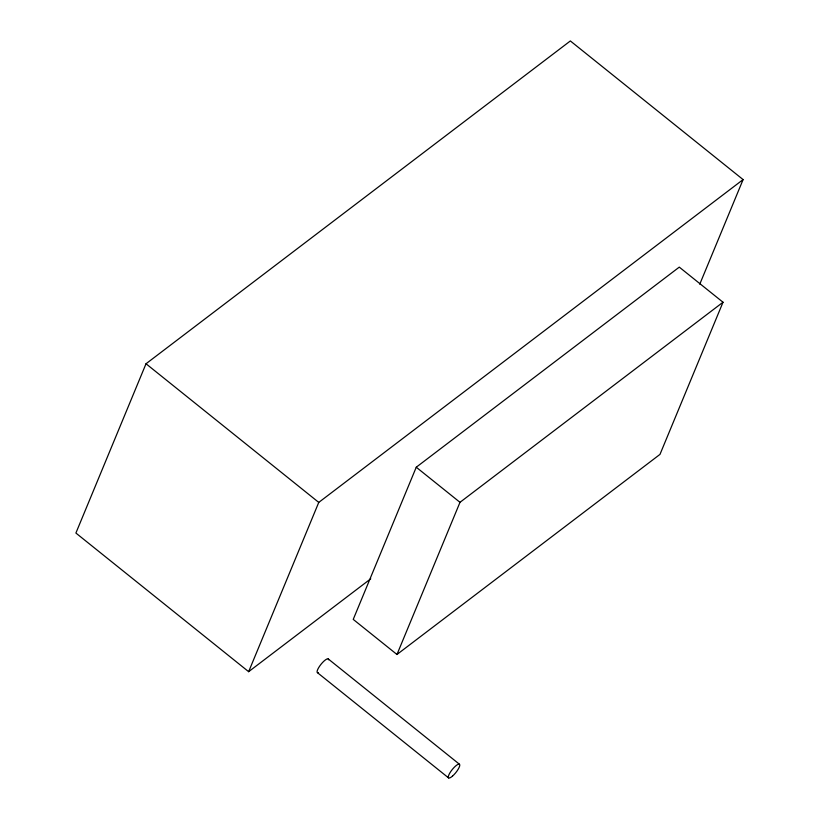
<?xml version="1.0" encoding="UTF-8"?>
<svg xmlns="http://www.w3.org/2000/svg" width="819" height="819" viewBox="0 0 819 819"><rect width="100%" height="100%" fill="white"/><g stroke="black" fill="none" stroke-linecap="round" stroke-linejoin="round"><path stroke-width="1.23" d="M699.764 284.213L743.099 179.586L570.352 40.95L146.017 363.759L75.901 533.046L248.648 671.682L370.761 578.787M248.648 671.682L318.765 502.405L743.099 179.586M416.257 467.219L353.235 619.389L396.969 654.483L659.981 454.391L723.013 302.231L679.279 267.127L416.257 467.219L459.991 502.323L396.969 654.483M459.991 502.323L723.013 302.231M146.017 363.759L318.765 502.405M328.224 658.926L459.418 764.219M317.434 672.655L448.638 777.948M318.315 672.696A8.733 2.355 -51.3 0 1 320.915 664.414A8.733 2.355 -51.3 0 1 328.593 659.776M452.528 776.084A8.733 2.355 -51.3 0 0 459.602 764.383A8.733 2.355 -51.3 0 0 449.959 772.788A8.733 2.355 -51.3 0 0 452.528 776.084"/></g></svg>
